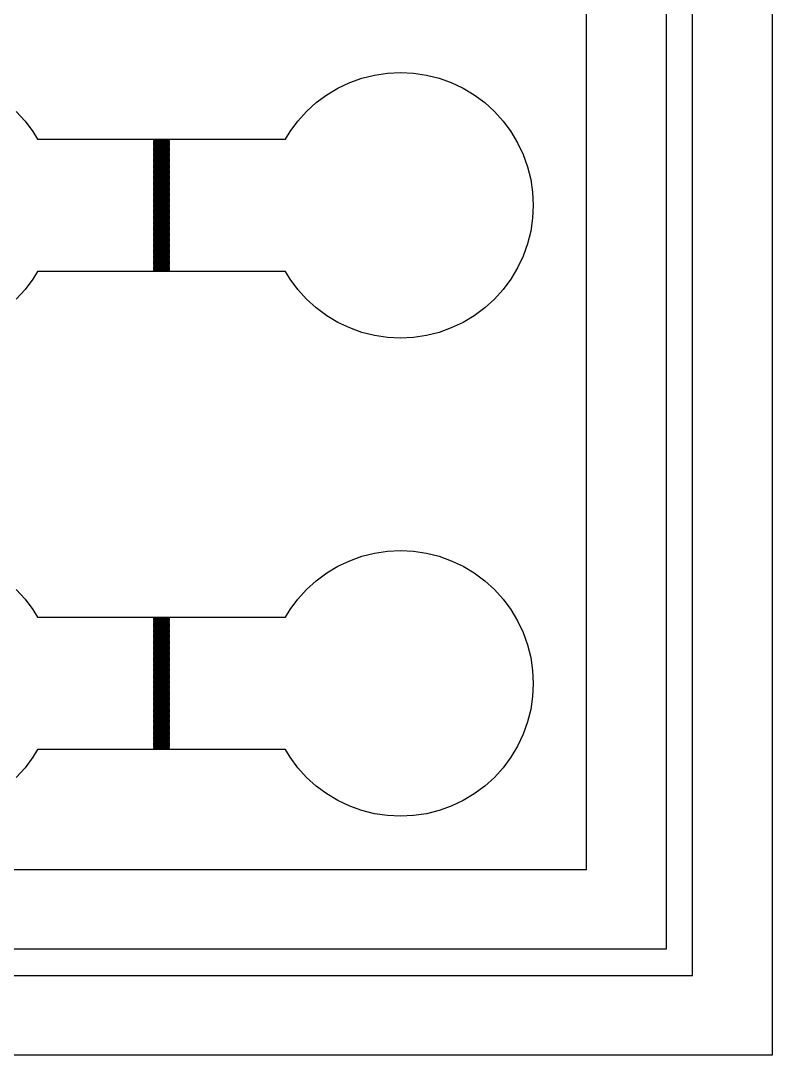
# Model space of a CAD drawing. Extents: x -16 to 132, y -40 to 113.
# Drawn here: x 98.53 to 113, y -2.56 to 17.36 of the extents above; entities that cross this region are included whole.
import ezdxf

# ---------------------------------------------------------------- set-up
doc = ezdxf.new("R2010")
doc.units = 0

msp = doc.modelspace()

# ---------------------------------------------------------------- linework, layer by layer
for p, q in [((112.997, 76.1837), (112.997, -2.55649)), ((111.463, -1.0226), (111.463, 74.6498)), ((110.952, 74.1385), (110.952, -0.51129)), ((109.418, 1.0226), (109.418, 72.6046)), ((105.34, 16.3125), (105.589, 16.3493)), ((105.589, 16.3493), (105.839, 16.3616)), ((105.839, 16.3616), (106.09, 16.3493)), ((106.09, 16.3493), (106.338, 16.3125)), ((104.634, 16.0597), (104.861, 16.167)), ((104.861, 16.167), (105.097, 16.2515)), ((105.097, 16.2515), (105.34, 16.3125)), ((106.338, 16.3125), (106.581, 16.2515)), ((106.581, 16.2515), (106.817, 16.167)), ((106.817, 16.167), (107.044, 16.0597)), ((104.419, 15.9307), (104.634, 16.0597)), ((107.044, 16.0597), (107.259, 15.9307)), ((104.031, 15.6128), (104.217, 15.7813)), ((104.217, 15.7813), (104.419, 15.9307)), ((107.259, 15.9307), (107.461, 15.7813)), ((107.461, 15.7813), (107.647, 15.6128)), ((98.4434, 15.6128), (98.6119, 15.4269)), ((103.863, 15.4269), (104.031, 15.6128)), ((107.647, 15.6128), (107.815, 15.4269)), ((98.6119, 15.4269), (98.7613, 15.2254)), ((103.713, 15.2254), (103.863, 15.4269)), ((107.815, 15.4269), (107.965, 15.2254)), ((98.7613, 15.2254), (98.8495, 15.0782)), ((103.625, 15.0782), (103.713, 15.2254)), ((107.965, 15.2254), (108.094, 15.0102)), ((98.8495, 15.0782), (103.625, 15.0782)), ((101.391, 15.068), (101.084, 15.068)), ((101.084, 15.068), (101.084, 15.0578)), ((101.084, 15.0578), (101.391, 15.0578)), ((101.391, 15.0475), (101.084, 15.0475)), ((101.084, 15.0475), (101.084, 15.0373)), ((101.084, 15.0373), (101.391, 15.0373)), ((101.391, 15.0271), (101.084, 15.0271)), ((101.084, 15.0271), (101.084, 15.0169)), ((101.084, 15.0169), (101.391, 15.0169)), ((101.391, 15.0066), (101.084, 15.0066)), ((101.084, 15.0066), (101.084, 14.9964)), ((101.084, 14.9964), (101.391, 14.9964)), ((101.391, 14.9862), (101.084, 14.9862)), ((101.084, 14.9862), (101.084, 14.976)), ((101.084, 14.976), (101.391, 14.976)), ((101.391, 14.9657), (101.084, 14.9657)), ((101.084, 14.9657), (101.084, 14.9555)), ((101.084, 14.9555), (101.391, 14.9555)), ((101.391, 14.9453), (101.084, 14.9453)), ((101.084, 14.9453), (101.084, 14.9351)), ((101.391, 15.0578), (101.391, 15.068)), ((101.391, 15.0373), (101.391, 15.0475)), ((101.391, 15.0169), (101.391, 15.0271)), ((101.391, 14.9964), (101.391, 15.0066)), ((101.391, 14.976), (101.391, 14.9862)), ((101.391, 14.9555), (101.391, 14.9657)), ((101.391, 14.9351), (101.391, 14.9453)), ((108.094, 15.0102), (108.201, 14.7834)), ((101.084, 14.9351), (101.391, 14.9351)), ((101.391, 14.9248), (101.084, 14.9248)), ((101.084, 14.9248), (101.084, 14.9146)), ((101.084, 14.9146), (101.391, 14.9146)), ((101.391, 14.9044), (101.084, 14.9044)), ((101.084, 14.9044), (101.084, 14.8941)), ((101.084, 14.8941), (101.391, 14.8941)), ((101.391, 14.8839), (101.084, 14.8839)), ((101.084, 14.8839), (101.084, 14.8737)), ((101.084, 14.8737), (101.391, 14.8737)), ((101.391, 14.8635), (101.084, 14.8635)), ((101.084, 14.8635), (101.084, 14.8533)), ((101.084, 14.8533), (101.391, 14.8533)), ((101.391, 14.843), (101.084, 14.843)), ((101.084, 14.843), (101.084, 14.8328)), ((101.084, 14.8328), (101.391, 14.8328)), ((101.391, 14.8226), (101.084, 14.8226)), ((101.084, 14.8226), (101.084, 14.8123)), ((101.084, 14.8123), (101.391, 14.8123)), ((101.391, 14.8021), (101.084, 14.8021)), ((101.084, 14.8021), (101.084, 14.7919)), ((101.084, 14.7919), (101.391, 14.7919)), ((101.391, 14.7817), (101.084, 14.7817)), ((101.084, 14.7817), (101.084, 14.7714)), ((101.084, 14.7714), (101.391, 14.7714)), ((101.391, 14.7612), (101.084, 14.7612)), ((101.084, 14.7612), (101.084, 14.751)), ((101.084, 14.751), (101.391, 14.751)), ((101.391, 14.7408), (101.084, 14.7408)), ((101.084, 14.7408), (101.084, 14.7305)), ((101.391, 14.9146), (101.391, 14.9248)), ((101.391, 14.8941), (101.391, 14.9044)), ((101.391, 14.8737), (101.391, 14.8839)), ((101.391, 14.8533), (101.391, 14.8635)), ((101.391, 14.8328), (101.391, 14.843)), ((101.391, 14.8123), (101.391, 14.8226)), ((101.391, 14.7919), (101.391, 14.8021)), ((101.391, 14.7714), (101.391, 14.7817)), ((101.391, 14.751), (101.391, 14.7612)), ((101.391, 14.7305), (101.391, 14.7408)), ((108.201, 14.7834), (108.286, 14.5472)), ((101.084, 14.7305), (101.391, 14.7305)), ((101.391, 14.7203), (101.084, 14.7203)), ((101.084, 14.7203), (101.084, 14.7101)), ((101.084, 14.7101), (101.391, 14.7101)), ((101.391, 14.6999), (101.084, 14.6999)), ((101.084, 14.6999), (101.084, 14.6896)), ((101.084, 14.6896), (101.391, 14.6896)), ((101.391, 14.6794), (101.084, 14.6794)), ((101.084, 14.6794), (101.084, 14.6692)), ((101.084, 14.6692), (101.391, 14.6692)), ((101.391, 14.659), (101.084, 14.659)), ((101.084, 14.659), (101.084, 14.6487)), ((101.084, 14.6487), (101.391, 14.6487)), ((101.391, 14.6385), (101.084, 14.6385)), ((101.084, 14.6385), (101.084, 14.6283)), ((101.084, 14.6283), (101.391, 14.6283)), ((101.391, 14.6181), (101.084, 14.6181)), ((101.084, 14.6181), (101.084, 14.6078)), ((101.084, 14.6078), (101.391, 14.6078)), ((101.391, 14.5976), (101.084, 14.5976)), ((101.084, 14.5976), (101.084, 14.5874)), ((101.084, 14.5874), (101.391, 14.5874)), ((101.391, 14.5771), (101.084, 14.5771)), ((101.084, 14.5771), (101.084, 14.5669)), ((101.084, 14.5669), (101.391, 14.5669)), ((101.391, 14.5567), (101.084, 14.5567)), ((101.084, 14.5567), (101.084, 14.5465)), ((101.084, 14.5465), (101.391, 14.5465)), ((101.391, 14.7101), (101.391, 14.7203)), ((101.391, 14.6896), (101.391, 14.6999)), ((101.391, 14.6692), (101.391, 14.6794)), ((101.391, 14.6487), (101.391, 14.659)), ((101.391, 14.6283), (101.391, 14.6385)), ((101.391, 14.6078), (101.391, 14.6181)), ((101.391, 14.5874), (101.391, 14.5976)), ((101.391, 14.5669), (101.391, 14.5771)), ((101.391, 14.5465), (101.391, 14.5567)), ((108.286, 14.5472), (108.346, 14.3038)), ((101.391, 14.5363), (101.084, 14.5363)), ((101.084, 14.5363), (101.084, 14.526)), ((101.084, 14.526), (101.391, 14.526)), ((101.391, 14.5158), (101.084, 14.5158)), ((101.084, 14.5158), (101.084, 14.5056)), ((101.084, 14.5056), (101.391, 14.5056)), ((101.391, 14.4953), (101.084, 14.4953)), ((101.084, 14.4953), (101.084, 14.4851)), ((101.084, 14.4851), (101.391, 14.4851)), ((101.391, 14.4749), (101.084, 14.4749)), ((101.084, 14.4749), (101.084, 14.4647)), ((101.084, 14.4647), (101.391, 14.4647)), ((101.391, 14.4544), (101.084, 14.4544)), ((101.084, 14.4544), (101.084, 14.4442)), ((101.084, 14.4442), (101.391, 14.4442)), ((101.391, 14.434), (101.084, 14.434)), ((101.084, 14.434), (101.084, 14.4238)), ((101.084, 14.4238), (101.391, 14.4238)), ((101.391, 14.4135), (101.084, 14.4135)), ((101.084, 14.4135), (101.084, 14.4033)), ((101.084, 14.4033), (101.391, 14.4033)), ((101.391, 14.3931), (101.084, 14.3931)), ((101.084, 14.3931), (101.084, 14.3828)), ((101.084, 14.3828), (101.391, 14.3828)), ((101.391, 14.3726), (101.084, 14.3726)), ((101.084, 14.3726), (101.084, 14.3624)), ((101.084, 14.3624), (101.391, 14.3624)), ((101.391, 14.3522), (101.084, 14.3522)), ((101.084, 14.3522), (101.084, 14.3419)), ((101.084, 14.3419), (101.391, 14.3419)), ((101.391, 14.526), (101.391, 14.5363)), ((101.391, 14.5056), (101.391, 14.5158)), ((101.391, 14.4851), (101.391, 14.4953)), ((101.391, 14.4647), (101.391, 14.4749)), ((101.391, 14.4442), (101.391, 14.4544)), ((101.391, 14.4238), (101.391, 14.434)), ((101.391, 14.4033), (101.391, 14.4135)), ((101.391, 14.3828), (101.391, 14.3931)), ((101.391, 14.3624), (101.391, 14.3726)), ((101.391, 14.3419), (101.391, 14.3522)), ((101.391, 14.3317), (101.084, 14.3317)), ((101.084, 14.3317), (101.084, 14.3215)), ((101.084, 14.3215), (101.391, 14.3215)), ((101.391, 14.3113), (101.084, 14.3113)), ((101.084, 14.3113), (101.084, 14.301)), ((101.084, 14.301), (101.391, 14.301)), ((101.391, 14.2908), (101.084, 14.2908)), ((101.084, 14.2908), (101.084, 14.2806)), ((101.084, 14.2806), (101.391, 14.2806)), ((101.391, 14.2704), (101.084, 14.2704)), ((101.084, 14.2704), (101.084, 14.2601)), ((101.084, 14.2601), (101.391, 14.2601)), ((101.391, 14.2499), (101.084, 14.2499)), ((101.084, 14.2499), (101.084, 14.2397)), ((101.084, 14.2397), (101.391, 14.2397)), ((101.391, 14.2295), (101.084, 14.2295)), ((101.084, 14.2295), (101.084, 14.2192)), ((101.084, 14.2192), (101.391, 14.2192)), ((101.391, 14.209), (101.084, 14.209)), ((101.084, 14.209), (101.084, 14.1988)), ((101.084, 14.1988), (101.391, 14.1988)), ((101.391, 14.1886), (101.084, 14.1886)), ((101.084, 14.1886), (101.084, 14.1783)), ((101.084, 14.1783), (101.391, 14.1783)), ((101.391, 14.1681), (101.084, 14.1681)), ((101.084, 14.1681), (101.084, 14.1579)), ((101.084, 14.1579), (101.391, 14.1579)), ((101.391, 14.1477), (101.084, 14.1477)), ((101.084, 14.1477), (101.084, 14.1374)), ((101.391, 14.3215), (101.391, 14.3317)), ((101.391, 14.301), (101.391, 14.3113)), ((101.391, 14.2806), (101.391, 14.2908)), ((101.391, 14.2601), (101.391, 14.2704)), ((101.391, 14.2397), (101.391, 14.2499)), ((101.391, 14.2192), (101.391, 14.2295)), ((101.391, 14.1988), (101.391, 14.209)), ((101.391, 14.1783), (101.391, 14.1886)), ((101.391, 14.1579), (101.391, 14.1681)), ((101.391, 14.1374), (101.391, 14.1477)), ((108.346, 14.3038), (108.383, 14.0557)), ((101.084, 14.1374), (101.391, 14.1374)), ((101.391, 14.1272), (101.084, 14.1272)), ((101.084, 14.1272), (101.084, 14.117)), ((101.084, 14.117), (101.391, 14.117)), ((101.391, 14.1068), (101.084, 14.1068)), ((101.084, 14.1068), (101.084, 14.0965)), ((101.084, 14.0965), (101.391, 14.0965)), ((101.391, 14.0863), (101.084, 14.0863)), ((101.084, 14.0863), (101.084, 14.0761)), ((101.084, 14.0761), (101.391, 14.0761)), ((101.391, 14.0658), (101.084, 14.0658)), ((101.084, 14.0658), (101.084, 14.0556)), ((101.084, 14.0556), (101.391, 14.0556)), ((101.391, 14.0454), (101.084, 14.0454)), ((101.084, 14.0454), (101.084, 14.0352)), ((101.084, 14.0352), (101.391, 14.0352)), ((101.391, 14.0249), (101.084, 14.0249)), ((101.084, 14.0249), (101.084, 14.0147)), ((101.084, 14.0147), (101.391, 14.0147)), ((101.391, 14.0045), (101.084, 14.0045)), ((101.084, 14.0045), (101.084, 13.9943)), ((101.084, 13.9943), (101.391, 13.9943)), ((101.391, 13.984), (101.084, 13.984)), ((101.084, 13.984), (101.084, 13.9738)), ((101.084, 13.9738), (101.391, 13.9738)), ((101.391, 13.9636), (101.084, 13.9636)), ((101.084, 13.9636), (101.084, 13.9534)), ((101.084, 13.9534), (101.391, 13.9534)), ((101.391, 13.9431), (101.084, 13.9431)), ((101.084, 13.9431), (101.084, 13.9329)), ((101.391, 14.117), (101.391, 14.1272)), ((101.391, 14.0965), (101.391, 14.1068)), ((101.391, 14.0761), (101.391, 14.0863)), ((101.391, 14.0556), (101.391, 14.0658)), ((101.391, 14.0352), (101.391, 14.0454)), ((101.391, 14.0147), (101.391, 14.0249)), ((101.391, 13.9943), (101.391, 14.0045)), ((101.391, 13.9738), (101.391, 13.984)), ((101.391, 13.9534), (101.391, 13.9636)), ((101.391, 13.9329), (101.391, 13.9431)), ((108.383, 14.0557), (108.396, 13.8051)), ((101.084, 13.9329), (101.391, 13.9329)), ((101.391, 13.9227), (101.084, 13.9227)), ((101.084, 13.9227), (101.084, 13.9125)), ((101.084, 13.9125), (101.391, 13.9125)), ((101.391, 13.9022), (101.084, 13.9022)), ((101.084, 13.9022), (101.084, 13.892)), ((101.084, 13.892), (101.391, 13.892)), ((101.391, 13.8818), (101.084, 13.8818)), ((101.084, 13.8818), (101.084, 13.8716)), ((101.084, 13.8716), (101.391, 13.8716)), ((101.391, 13.8613), (101.084, 13.8613)), ((101.084, 13.8613), (101.084, 13.8511)), ((101.084, 13.8511), (101.391, 13.8511)), ((101.391, 13.8409), (101.084, 13.8409)), ((101.084, 13.8409), (101.084, 13.8307)), ((101.084, 13.8307), (101.391, 13.8307)), ((101.391, 13.8204), (101.084, 13.8204)), ((101.084, 13.8204), (101.084, 13.8102)), ((101.084, 13.8102), (101.391, 13.8102)), ((101.391, 13.8), (101.084, 13.8)), ((101.084, 13.8), (101.084, 13.7897)), ((101.084, 13.7897), (101.391, 13.7897)), ((101.391, 13.7795), (101.084, 13.7795)), ((101.084, 13.7795), (101.084, 13.7693)), ((101.084, 13.7693), (101.391, 13.7693)), ((101.391, 13.7591), (101.084, 13.7591)), ((101.084, 13.7591), (101.084, 13.7489)), ((101.084, 13.7489), (101.391, 13.7489)), ((101.391, 13.9125), (101.391, 13.9227)), ((101.391, 13.892), (101.391, 13.9022)), ((101.391, 13.8716), (101.391, 13.8818)), ((101.391, 13.8511), (101.391, 13.8613)), ((101.391, 13.8307), (101.391, 13.8409)), ((101.391, 13.8102), (101.391, 13.8204)), ((101.391, 13.7897), (101.391, 13.8)), ((101.391, 13.7693), (101.391, 13.7795)), ((101.391, 13.7489), (101.391, 13.7591)), ((108.396, 13.8051), (108.383, 13.5545)), ((101.391, 13.7386), (101.084, 13.7386)), ((101.084, 13.7386), (101.084, 13.7284)), ((101.084, 13.7284), (101.391, 13.7284)), ((101.391, 13.7182), (101.084, 13.7182)), ((101.084, 13.7182), (101.084, 13.708)), ((101.084, 13.708), (101.391, 13.708)), ((101.391, 13.6977), (101.084, 13.6977)), ((101.084, 13.6977), (101.084, 13.6875)), ((101.084, 13.6875), (101.391, 13.6875)), ((101.391, 13.6773), (101.084, 13.6773)), ((101.084, 13.6773), (101.084, 13.6671)), ((101.084, 13.6671), (101.391, 13.6671)), ((101.391, 13.6568), (101.084, 13.6568)), ((101.084, 13.6568), (101.084, 13.6466)), ((101.084, 13.6466), (101.391, 13.6466)), ((101.391, 13.6364), (101.084, 13.6364)), ((101.084, 13.6364), (101.084, 13.6261)), ((101.084, 13.6261), (101.391, 13.6261)), ((101.391, 13.6159), (101.084, 13.6159)), ((101.084, 13.6159), (101.084, 13.6057)), ((101.084, 13.6057), (101.391, 13.6057)), ((101.391, 13.5955), (101.084, 13.5955)), ((101.084, 13.5955), (101.084, 13.5852)), ((101.084, 13.5852), (101.391, 13.5852)), ((101.391, 13.575), (101.084, 13.575)), ((101.084, 13.575), (101.084, 13.5648)), ((101.084, 13.5648), (101.391, 13.5648)), ((101.391, 13.5546), (101.084, 13.5546)), ((101.084, 13.5546), (101.084, 13.5443)), ((101.084, 13.5443), (101.391, 13.5443)), ((101.391, 13.7284), (101.391, 13.7386)), ((101.391, 13.708), (101.391, 13.7182)), ((101.391, 13.6875), (101.391, 13.6977)), ((101.391, 13.6671), (101.391, 13.6773)), ((101.391, 13.6466), (101.391, 13.6568)), ((101.391, 13.6261), (101.391, 13.6364)), ((101.391, 13.6057), (101.391, 13.6159)), ((101.391, 13.5852), (101.391, 13.5955)), ((101.391, 13.5648), (101.391, 13.575)), ((101.391, 13.5443), (101.391, 13.5546)), ((108.383, 13.5545), (108.346, 13.3064)), ((101.391, 13.5341), (101.084, 13.5341)), ((101.084, 13.5341), (101.084, 13.5239)), ((101.084, 13.5239), (101.391, 13.5239)), ((101.391, 13.5137), (101.084, 13.5137)), ((101.084, 13.5137), (101.084, 13.5034)), ((101.084, 13.5034), (101.391, 13.5034)), ((101.391, 13.4932), (101.084, 13.4932)), ((101.084, 13.4932), (101.084, 13.483)), ((101.084, 13.483), (101.391, 13.483)), ((101.391, 13.4727), (101.084, 13.4727)), ((101.084, 13.4727), (101.084, 13.4625)), ((101.084, 13.4625), (101.391, 13.4625)), ((101.391, 13.4523), (101.084, 13.4523)), ((101.084, 13.4523), (101.084, 13.4421)), ((101.084, 13.4421), (101.391, 13.4421)), ((101.391, 13.4319), (101.084, 13.4319)), ((101.084, 13.4319), (101.084, 13.4216)), ((101.084, 13.4216), (101.391, 13.4216)), ((101.391, 13.4114), (101.084, 13.4114)), ((101.084, 13.4114), (101.084, 13.4012)), ((101.084, 13.4012), (101.391, 13.4012)), ((101.391, 13.3909), (101.084, 13.3909)), ((101.084, 13.3909), (101.084, 13.3807)), ((101.084, 13.3807), (101.391, 13.3807)), ((101.391, 13.3705), (101.084, 13.3705)), ((101.084, 13.3705), (101.084, 13.3603)), ((101.084, 13.3603), (101.391, 13.3603)), ((101.391, 13.35), (101.084, 13.35)), ((101.084, 13.35), (101.084, 13.3398)), ((101.391, 13.5239), (101.391, 13.5341)), ((101.391, 13.5034), (101.391, 13.5137)), ((101.391, 13.483), (101.391, 13.4932)), ((101.391, 13.4625), (101.391, 13.4727)), ((101.391, 13.4421), (101.391, 13.4523)), ((101.391, 13.4216), (101.391, 13.4319)), ((101.391, 13.4012), (101.391, 13.4114)), ((101.391, 13.3807), (101.391, 13.3909)), ((101.391, 13.3603), (101.391, 13.3705)), ((101.391, 13.3398), (101.391, 13.35)), ((101.084, 13.3398), (101.391, 13.3398)), ((101.391, 13.3296), (101.084, 13.3296)), ((101.084, 13.3296), (101.084, 13.3194)), ((101.084, 13.3194), (101.391, 13.3194)), ((101.391, 13.3091), (101.084, 13.3091)), ((101.084, 13.3091), (101.084, 13.2989)), ((101.084, 13.2989), (101.391, 13.2989)), ((101.391, 13.2887), (101.084, 13.2887)), ((101.084, 13.2887), (101.084, 13.2785)), ((101.084, 13.2785), (101.391, 13.2785)), ((101.391, 13.2682), (101.084, 13.2682)), ((101.084, 13.2682), (101.084, 13.258)), ((101.084, 13.258), (101.391, 13.258)), ((101.391, 13.2478), (101.084, 13.2478)), ((101.084, 13.2478), (101.084, 13.2376)), ((101.084, 13.2376), (101.391, 13.2376)), ((101.391, 13.2273), (101.084, 13.2273)), ((101.084, 13.2273), (101.084, 13.2171)), ((101.084, 13.2171), (101.391, 13.2171)), ((101.391, 13.2069), (101.084, 13.2069)), ((101.084, 13.2069), (101.084, 13.1967)), ((101.084, 13.1967), (101.391, 13.1967)), ((101.391, 13.1864), (101.084, 13.1864)), ((101.084, 13.1864), (101.084, 13.1762)), ((101.084, 13.1762), (101.391, 13.1762)), ((101.391, 13.166), (101.084, 13.166)), ((101.084, 13.166), (101.084, 13.1557)), ((101.084, 13.1557), (101.391, 13.1557)), ((101.391, 13.1455), (101.084, 13.1455)), ((101.084, 13.1455), (101.084, 13.1353)), ((101.391, 13.3194), (101.391, 13.3296)), ((101.391, 13.2989), (101.391, 13.3091)), ((101.391, 13.2785), (101.391, 13.2887)), ((101.391, 13.258), (101.391, 13.2682)), ((101.391, 13.2376), (101.391, 13.2478)), ((101.391, 13.2171), (101.391, 13.2273)), ((101.391, 13.1967), (101.391, 13.2069)), ((101.391, 13.1762), (101.391, 13.1864)), ((101.391, 13.1557), (101.391, 13.166)), ((101.391, 13.1353), (101.391, 13.1455)), ((108.346, 13.3064), (108.286, 13.063)), ((101.084, 13.1353), (101.391, 13.1353)), ((101.391, 13.1251), (101.084, 13.1251)), ((101.084, 13.1251), (101.084, 13.1149)), ((101.084, 13.1149), (101.391, 13.1149)), ((101.391, 13.1046), (101.084, 13.1046)), ((101.084, 13.1046), (101.084, 13.0944)), ((101.084, 13.0944), (101.391, 13.0944)), ((101.391, 13.0842), (101.084, 13.0842)), ((101.084, 13.0842), (101.084, 13.0739)), ((101.084, 13.0739), (101.391, 13.0739)), ((101.391, 13.0637), (101.084, 13.0637)), ((101.084, 13.0637), (101.084, 13.0535)), ((101.084, 13.0535), (101.391, 13.0535)), ((101.391, 13.0433), (101.084, 13.0433)), ((101.084, 13.0433), (101.084, 13.033)), ((101.084, 13.033), (101.391, 13.033)), ((101.391, 13.0228), (101.084, 13.0228)), ((101.084, 13.0228), (101.084, 13.0126)), ((101.084, 13.0126), (101.391, 13.0126)), ((101.391, 13.0024), (101.084, 13.0024)), ((101.084, 13.0024), (101.084, 12.9921)), ((101.084, 12.9921), (101.391, 12.9921)), ((101.391, 12.9819), (101.084, 12.9819)), ((101.084, 12.9819), (101.084, 12.9717)), ((101.084, 12.9717), (101.391, 12.9717)), ((101.391, 12.9615), (101.084, 12.9615)), ((101.084, 12.9615), (101.084, 12.9512)), ((101.084, 12.9512), (101.391, 12.9512)), ((101.391, 13.1149), (101.391, 13.1251)), ((101.391, 13.0944), (101.391, 13.1046)), ((101.391, 13.0739), (101.391, 13.0842)), ((101.391, 13.0535), (101.391, 13.0637)), ((101.391, 13.033), (101.391, 13.0433)), ((101.391, 13.0126), (101.391, 13.0228)), ((101.391, 12.9921), (101.391, 13.0024)), ((101.391, 12.9717), (101.391, 12.9819)), ((101.391, 12.9512), (101.391, 12.9615)), ((108.286, 13.063), (108.201, 12.8268)), ((101.391, 12.941), (101.084, 12.941)), ((101.084, 12.941), (101.084, 12.9308)), ((101.084, 12.9308), (101.391, 12.9308)), ((101.391, 12.9205), (101.084, 12.9205)), ((101.084, 12.9205), (101.084, 12.9103)), ((101.084, 12.9103), (101.391, 12.9103)), ((101.391, 12.9001), (101.084, 12.9001)), ((101.084, 12.9001), (101.084, 12.8899)), ((101.084, 12.8899), (101.391, 12.8899)), ((101.391, 12.8796), (101.084, 12.8796)), ((101.084, 12.8796), (101.084, 12.8694)), ((101.084, 12.8694), (101.391, 12.8694)), ((101.391, 12.8592), (101.084, 12.8592)), ((101.084, 12.8592), (101.084, 12.849)), ((101.084, 12.849), (101.391, 12.849)), ((101.391, 12.8387), (101.084, 12.8387)), ((101.084, 12.8387), (101.084, 12.8285)), ((101.084, 12.8285), (101.391, 12.8285)), ((101.391, 12.8183), (101.084, 12.8183)), ((101.084, 12.8183), (101.084, 12.8081)), ((101.084, 12.8081), (101.391, 12.8081)), ((101.391, 12.7979), (101.084, 12.7979)), ((101.084, 12.7979), (101.084, 12.7876)), ((101.084, 12.7876), (101.391, 12.7876)), ((101.391, 12.7774), (101.084, 12.7774)), ((101.084, 12.7774), (101.084, 12.7672)), ((101.084, 12.7672), (101.391, 12.7672)), ((101.391, 12.7569), (101.084, 12.7569)), ((101.084, 12.7569), (101.084, 12.7467)), ((101.084, 12.7467), (101.391, 12.7467)), ((101.391, 12.9308), (101.391, 12.941)), ((101.391, 12.9103), (101.391, 12.9205)), ((101.391, 12.8899), (101.391, 12.9001)), ((101.391, 12.8694), (101.391, 12.8796)), ((101.391, 12.849), (101.391, 12.8592)), ((101.391, 12.8285), (101.391, 12.8387)), ((101.391, 12.8081), (101.391, 12.8183)), ((101.391, 12.7876), (101.391, 12.7979)), ((101.391, 12.7672), (101.391, 12.7774)), ((101.391, 12.7467), (101.391, 12.7569)), ((108.201, 12.8268), (108.094, 12.6)), ((101.391, 12.7365), (101.084, 12.7365)), ((101.084, 12.7365), (101.084, 12.7263)), ((101.084, 12.7263), (101.391, 12.7263)), ((101.391, 12.716), (101.084, 12.716)), ((101.084, 12.716), (101.084, 12.7058)), ((101.084, 12.7058), (101.391, 12.7058)), ((101.391, 12.6956), (101.084, 12.6956)), ((101.084, 12.6956), (101.084, 12.6854)), ((101.084, 12.6854), (101.391, 12.6854)), ((101.391, 12.6751), (101.084, 12.6751)), ((101.084, 12.6751), (101.084, 12.6649)), ((101.084, 12.6649), (101.391, 12.6649)), ((101.391, 12.6547), (101.084, 12.6547)), ((101.084, 12.6547), (101.084, 12.6444)), ((101.084, 12.6444), (101.391, 12.6444)), ((101.391, 12.6342), (101.084, 12.6342)), ((101.084, 12.6342), (101.084, 12.624)), ((101.084, 12.624), (101.391, 12.624)), ((101.391, 12.6138), (101.084, 12.6138)), ((101.084, 12.6138), (101.084, 12.6035)), ((101.084, 12.6035), (101.391, 12.6035)), ((101.391, 12.5933), (101.084, 12.5933)), ((101.084, 12.5933), (101.084, 12.5831)), ((101.084, 12.5831), (101.391, 12.5831)), ((101.391, 12.5729), (101.084, 12.5729)), ((101.084, 12.5729), (101.084, 12.5626)), ((101.084, 12.5626), (101.391, 12.5626)), ((101.391, 12.5524), (101.084, 12.5524)), ((101.084, 12.5524), (101.084, 12.5422)), ((101.391, 12.7263), (101.391, 12.7365)), ((101.391, 12.7058), (101.391, 12.716)), ((101.391, 12.6854), (101.391, 12.6956)), ((101.391, 12.6649), (101.391, 12.6751)), ((101.391, 12.6444), (101.391, 12.6547)), ((101.391, 12.624), (101.391, 12.6342)), ((101.391, 12.6035), (101.391, 12.6138)), ((101.391, 12.5831), (101.391, 12.5933)), ((101.391, 12.5626), (101.391, 12.5729)), ((101.391, 12.5422), (101.391, 12.5524)), ((108.094, 12.6), (107.965, 12.3848)), ((98.7613, 12.3848), (98.6119, 12.1833)), ((98.8495, 12.532), (98.7613, 12.3848)), ((103.625, 12.532), (98.8495, 12.532)), ((101.084, 12.5422), (101.391, 12.5422)), ((103.713, 12.3848), (103.625, 12.532)), ((103.863, 12.1833), (103.713, 12.3848)), ((107.965, 12.3848), (107.815, 12.1833)), ((98.6119, 12.1833), (98.4434, 11.9974)), ((104.031, 11.9974), (103.863, 12.1833)), ((107.815, 12.1833), (107.647, 11.9974)), ((104.217, 11.8289), (104.031, 11.9974)), ((107.647, 11.9974), (107.461, 11.8289)), ((104.419, 11.6795), (104.217, 11.8289)), ((107.461, 11.8289), (107.259, 11.6795)), ((104.634, 11.5505), (104.419, 11.6795)), ((107.259, 11.6795), (107.044, 11.5505)), ((104.861, 11.4432), (104.634, 11.5505)), ((105.097, 11.3587), (104.861, 11.4432)), ((105.34, 11.2977), (105.097, 11.3587)), ((106.581, 11.3587), (106.338, 11.2977)), ((106.817, 11.4432), (106.581, 11.3587)), ((107.044, 11.5505), (106.817, 11.4432)), ((105.589, 11.2609), (105.34, 11.2977)), ((105.839, 11.2486), (105.589, 11.2609)), ((106.09, 11.2609), (105.839, 11.2486)), ((106.338, 11.2977), (106.09, 11.2609)), ((104.861, 6.96358), (105.097, 7.04811)), ((105.097, 7.04811), (105.34, 7.10905)), ((105.34, 7.10905), (105.589, 7.14587)), ((105.589, 7.14587), (105.839, 7.15819)), ((105.839, 7.15819), (106.09, 7.14587)), ((106.09, 7.14587), (106.338, 7.10905)), ((106.338, 7.10905), (106.581, 7.04811)), ((106.581, 7.04811), (106.817, 6.96358)), ((104.419, 6.72733), (104.634, 6.85631)), ((104.634, 6.85631), (104.861, 6.96358)), ((106.817, 6.96358), (107.044, 6.85631)), ((107.044, 6.85631), (107.259, 6.72733)), ((104.031, 6.40941), (104.217, 6.5779)), ((104.217, 6.5779), (104.419, 6.72733)), ((107.259, 6.72733), (107.461, 6.5779)), ((107.461, 6.5779), (107.647, 6.40941)), ((98.4434, 6.40941), (98.6119, 6.22351)), ((103.863, 6.22351), (104.031, 6.40941)), ((107.647, 6.40941), (107.815, 6.22351)), ((98.6119, 6.22351), (98.7613, 6.022)), ((103.713, 6.022), (103.863, 6.22351)), ((107.815, 6.22351), (107.965, 6.022)), ((98.7613, 6.022), (98.8495, 5.87482)), ((103.625, 5.87482), (103.713, 6.022)), ((107.965, 6.022), (108.094, 5.80681)), ((98.8495, 5.87482), (103.625, 5.87482)), ((101.391, 5.86459), (101.084, 5.86459)), ((101.084, 5.86459), (101.084, 5.85437)), ((101.084, 5.85437), (101.391, 5.85437)), ((101.391, 5.84415), (101.084, 5.84415)), ((101.084, 5.84415), (101.084, 5.83391)), ((101.084, 5.83391), (101.391, 5.83391)), ((101.391, 5.82368), (101.084, 5.82368)), ((101.084, 5.82368), (101.084, 5.81348)), ((101.084, 5.81348), (101.391, 5.81348)), ((101.391, 5.80324), (101.084, 5.80324)), ((101.084, 5.80324), (101.084, 5.79301)), ((101.084, 5.79301), (101.391, 5.79301)), ((101.391, 5.78279), (101.084, 5.78279)), ((101.084, 5.78279), (101.084, 5.77255)), ((101.391, 5.85437), (101.391, 5.86459)), ((101.391, 5.83391), (101.391, 5.84415)), ((101.391, 5.81348), (101.391, 5.82368)), ((101.391, 5.79301), (101.391, 5.80324)), ((101.391, 5.77255), (101.391, 5.78279)), ((108.094, 5.80681), (108.201, 5.58)), ((101.084, 5.77255), (101.391, 5.77255)), ((101.391, 5.76234), (101.084, 5.76234)), ((101.084, 5.76234), (101.084, 5.75212)), ((101.084, 5.75212), (101.391, 5.75212)), ((101.391, 5.74188), (101.084, 5.74188)), ((101.084, 5.74188), (101.084, 5.73166)), ((101.084, 5.73166), (101.391, 5.73166)), ((101.391, 5.72142), (101.084, 5.72142)), ((101.084, 5.72142), (101.084, 5.71121)), ((101.084, 5.71121), (101.391, 5.71121)), ((101.391, 5.70099), (101.084, 5.70099)), ((101.084, 5.70099), (101.084, 5.69075)), ((101.084, 5.69075), (101.391, 5.69075)), ((101.391, 5.68053), (101.084, 5.68053)), ((101.084, 5.68053), (101.084, 5.6703)), ((101.084, 5.6703), (101.391, 5.6703)), ((101.391, 5.66006), (101.084, 5.66006)), ((101.084, 5.66006), (101.084, 5.64986)), ((101.084, 5.64986), (101.391, 5.64986)), ((101.391, 5.63963), (101.084, 5.63963)), ((101.084, 5.63963), (101.084, 5.62939)), ((101.084, 5.62939), (101.391, 5.62939)), ((101.391, 5.61917), (101.084, 5.61917)), ((101.084, 5.61917), (101.084, 5.60893)), ((101.084, 5.60893), (101.391, 5.60893)), ((101.391, 5.59872), (101.084, 5.59872)), ((101.084, 5.59872), (101.084, 5.5885)), ((101.084, 5.5885), (101.391, 5.5885)), ((101.391, 5.57826), (101.084, 5.57826)), ((101.084, 5.57826), (101.084, 5.56804)), ((101.391, 5.75212), (101.391, 5.76234)), ((101.391, 5.73166), (101.391, 5.74188)), ((101.391, 5.71121), (101.391, 5.72142)), ((101.391, 5.69075), (101.391, 5.70099)), ((101.391, 5.6703), (101.391, 5.68053)), ((101.391, 5.64986), (101.391, 5.66006)), ((101.391, 5.62939), (101.391, 5.63963)), ((101.391, 5.60893), (101.391, 5.61917)), ((101.391, 5.5885), (101.391, 5.59872)), ((101.391, 5.56804), (101.391, 5.57826)), ((108.201, 5.58), (108.286, 5.3438)), ((101.084, 5.56804), (101.391, 5.56804)), ((101.391, 5.55782), (101.084, 5.55782)), ((101.084, 5.55782), (101.084, 5.54759)), ((101.084, 5.54759), (101.391, 5.54759)), ((101.391, 5.53737), (101.084, 5.53737)), ((101.084, 5.53737), (101.084, 5.52715)), ((101.084, 5.52715), (101.391, 5.52715)), ((101.391, 5.51691), (101.084, 5.51691)), ((101.084, 5.51691), (101.084, 5.50668)), ((101.084, 5.50668), (101.391, 5.50668)), ((101.391, 5.49646), (101.084, 5.49646)), ((101.084, 5.49646), (101.084, 5.48624)), ((101.084, 5.48624), (101.391, 5.48624)), ((101.391, 5.47601), (101.084, 5.47601)), ((101.084, 5.47601), (101.084, 5.46577)), ((101.084, 5.46577), (101.391, 5.46577)), ((101.391, 5.45555), (101.084, 5.45555)), ((101.084, 5.45555), (101.084, 5.44533)), ((101.084, 5.44533), (101.391, 5.44533)), ((101.391, 5.4351), (101.084, 5.4351)), ((101.084, 5.4351), (101.084, 5.42488)), ((101.084, 5.42488), (101.391, 5.42488)), ((101.391, 5.41466), (101.084, 5.41466)), ((101.084, 5.41466), (101.084, 5.40442)), ((101.084, 5.40442), (101.391, 5.40442)), ((101.391, 5.3942), (101.084, 5.3942)), ((101.084, 5.3942), (101.084, 5.38399)), ((101.084, 5.38399), (101.391, 5.38399)), ((101.391, 5.54759), (101.391, 5.55782)), ((101.391, 5.52715), (101.391, 5.53737)), ((101.391, 5.50668), (101.391, 5.51691)), ((101.391, 5.48624), (101.391, 5.49646)), ((101.391, 5.46577), (101.391, 5.47601)), ((101.391, 5.44533), (101.391, 5.45555)), ((101.391, 5.42488), (101.391, 5.4351)), ((101.391, 5.40442), (101.391, 5.41466)), ((101.391, 5.38399), (101.391, 5.3942)), ((101.391, 5.37375), (101.084, 5.37375)), ((101.084, 5.37375), (101.084, 5.36353)), ((101.084, 5.36353), (101.391, 5.36353)), ((101.391, 5.35329), (101.084, 5.35329)), ((101.084, 5.35329), (101.084, 5.34306)), ((101.084, 5.34306), (101.391, 5.34306)), ((101.391, 5.33286), (101.084, 5.33286)), ((101.084, 5.33286), (101.084, 5.32262)), ((101.084, 5.32262), (101.391, 5.32262)), ((101.391, 5.31239), (101.084, 5.31239)), ((101.084, 5.31239), (101.084, 5.30217)), ((101.084, 5.30217), (101.391, 5.30217)), ((101.391, 5.29193), (101.084, 5.29193)), ((101.084, 5.29193), (101.084, 5.28171)), ((101.084, 5.28171), (101.391, 5.28171)), ((101.391, 5.2715), (101.084, 5.2715)), ((101.084, 5.2715), (101.084, 5.26126)), ((101.084, 5.26126), (101.391, 5.26126)), ((101.391, 5.25104), (101.084, 5.25104)), ((101.084, 5.25104), (101.084, 5.24081)), ((101.084, 5.24081), (101.391, 5.24081)), ((101.391, 5.23058), (101.084, 5.23058)), ((101.084, 5.23058), (101.084, 5.22037)), ((101.084, 5.22037), (101.391, 5.22037)), ((101.391, 5.21013), (101.084, 5.21013)), ((101.084, 5.21013), (101.084, 5.19991)), ((101.084, 5.19991), (101.391, 5.19991)), ((101.391, 5.18968), (101.084, 5.18968)), ((101.084, 5.18968), (101.084, 5.17944)), ((101.084, 5.17944), (101.391, 5.17944)), ((101.391, 5.36353), (101.391, 5.37375)), ((101.391, 5.34306), (101.391, 5.35329)), ((101.391, 5.32262), (101.391, 5.33286)), ((101.391, 5.30217), (101.391, 5.31239)), ((101.391, 5.28171), (101.391, 5.29193)), ((101.391, 5.26126), (101.391, 5.2715)), ((101.391, 5.24081), (101.391, 5.25104)), ((101.391, 5.22037), (101.391, 5.23058)), ((101.391, 5.19991), (101.391, 5.21013)), ((101.391, 5.17944), (101.391, 5.18968)), ((108.286, 5.3438), (108.346, 5.10043)), ((101.391, 5.16924), (101.084, 5.16924)), ((101.084, 5.16924), (101.084, 5.15901)), ((101.084, 5.15901), (101.391, 5.15901)), ((101.391, 5.14877), (101.084, 5.14877)), ((101.084, 5.14877), (101.084, 5.13855)), ((101.084, 5.13855), (101.391, 5.13855)), ((101.391, 5.12833), (101.084, 5.12833)), ((101.084, 5.12833), (101.084, 5.11809)), ((101.084, 5.11809), (101.391, 5.11809)), ((101.391, 5.10788), (101.084, 5.10788)), ((101.084, 5.10788), (101.084, 5.09764)), ((101.084, 5.09764), (101.391, 5.09764)), ((101.391, 5.08742), (101.084, 5.08742)), ((101.084, 5.08742), (101.084, 5.07719)), ((101.084, 5.07719), (101.391, 5.07719)), ((101.391, 5.06696), (101.084, 5.06696)), ((101.084, 5.06696), (101.084, 5.05675)), ((101.084, 5.05675), (101.391, 5.05675)), ((101.391, 5.04652), (101.084, 5.04652)), ((101.084, 5.04652), (101.084, 5.03629)), ((101.084, 5.03629), (101.391, 5.03629)), ((101.391, 5.02606), (101.084, 5.02606)), ((101.084, 5.02606), (101.084, 5.01584)), ((101.084, 5.01584), (101.391, 5.01584)), ((101.391, 5.00562), (101.084, 5.00562)), ((101.084, 5.00562), (101.084, 4.99539)), ((101.084, 4.99539), (101.391, 4.99539)), ((101.391, 4.98517), (101.084, 4.98517)), ((101.084, 4.98517), (101.084, 4.97493)), ((101.391, 5.15901), (101.391, 5.16924)), ((101.391, 5.13855), (101.391, 5.14877)), ((101.391, 5.11809), (101.391, 5.12833)), ((101.391, 5.09764), (101.391, 5.10788)), ((101.391, 5.07719), (101.391, 5.08742)), ((101.391, 5.05675), (101.391, 5.06696)), ((101.391, 5.03629), (101.391, 5.04652)), ((101.391, 5.01584), (101.391, 5.02606)), ((101.391, 4.99539), (101.391, 5.00562)), ((101.391, 4.97493), (101.391, 4.98517)), ((108.346, 5.10043), (108.383, 4.85226)), ((101.084, 4.97493), (101.391, 4.97493)), ((101.391, 4.96471), (101.084, 4.96471)), ((101.084, 4.96471), (101.084, 4.95447)), ((101.084, 4.95447), (101.391, 4.95447)), ((101.391, 4.94426), (101.084, 4.94426)), ((101.084, 4.94426), (101.084, 4.93404)), ((101.084, 4.93404), (101.391, 4.93404)), ((101.391, 4.9238), (101.084, 4.9238)), ((101.084, 4.9238), (101.084, 4.91357)), ((101.084, 4.91357), (101.391, 4.91357)), ((101.391, 4.90335), (101.084, 4.90335)), ((101.084, 4.90335), (101.084, 4.89313)), ((101.084, 4.89313), (101.391, 4.89313)), ((101.391, 4.8829), (101.084, 4.8829)), ((101.084, 4.8829), (101.084, 4.87268)), ((101.084, 4.87268), (101.391, 4.87268)), ((101.391, 4.86244), (101.084, 4.86244)), ((101.084, 4.86244), (101.084, 4.85222)), ((101.084, 4.85222), (101.391, 4.85222)), ((101.391, 4.842), (101.084, 4.842)), ((101.084, 4.842), (101.084, 4.83177)), ((101.084, 4.83177), (101.391, 4.83177)), ((101.391, 4.82155), (101.084, 4.82155)), ((101.084, 4.82155), (101.084, 4.81131)), ((101.084, 4.81131), (101.391, 4.81131)), ((101.391, 4.80109), (101.084, 4.80109)), ((101.084, 4.80109), (101.084, 4.79088)), ((101.084, 4.79088), (101.391, 4.79088)), ((101.391, 4.78064), (101.084, 4.78064)), ((101.084, 4.78064), (101.084, 4.77042)), ((101.391, 4.95447), (101.391, 4.96471)), ((101.391, 4.93404), (101.391, 4.94426)), ((101.391, 4.91357), (101.391, 4.9238)), ((101.391, 4.89313), (101.391, 4.90335)), ((101.391, 4.87268), (101.391, 4.8829)), ((101.391, 4.85222), (101.391, 4.86244)), ((101.391, 4.83177), (101.391, 4.842)), ((101.391, 4.81131), (101.391, 4.82155)), ((101.391, 4.79088), (101.391, 4.80109)), ((101.391, 4.77042), (101.391, 4.78064)), ((108.383, 4.85226), (108.396, 4.6017)), ((101.084, 4.77042), (101.391, 4.77042)), ((101.391, 4.76019), (101.084, 4.76019)), ((101.084, 4.76019), (101.084, 4.74995)), ((101.084, 4.74995), (101.391, 4.74995)), ((101.391, 4.73973), (101.084, 4.73973)), ((101.084, 4.73973), (101.084, 4.72952)), ((101.084, 4.72952), (101.391, 4.72952)), ((101.391, 4.71928), (101.084, 4.71928)), ((101.084, 4.71928), (101.084, 4.70906)), ((101.084, 4.70906), (101.391, 4.70906)), ((101.391, 4.69882), (101.084, 4.69882)), ((101.084, 4.69882), (101.084, 4.6886)), ((101.084, 4.6886), (101.391, 4.6886)), ((101.391, 4.67839), (101.084, 4.67839)), ((101.084, 4.67839), (101.084, 4.66815)), ((101.084, 4.66815), (101.391, 4.66815)), ((101.391, 4.65793), (101.084, 4.65793)), ((101.084, 4.65793), (101.084, 4.64771)), ((101.084, 4.64771), (101.391, 4.64771)), ((101.391, 4.63747), (101.084, 4.63747)), ((101.084, 4.63747), (101.084, 4.62726)), ((101.084, 4.62726), (101.391, 4.62726)), ((101.391, 4.61703), (101.084, 4.61703)), ((101.084, 4.61703), (101.084, 4.6068)), ((101.084, 4.6068), (101.391, 4.6068)), ((101.391, 4.59659), (101.084, 4.59659)), ((101.084, 4.59659), (101.084, 4.58635)), ((101.084, 4.58635), (101.391, 4.58635)), ((101.391, 4.74995), (101.391, 4.76019)), ((101.391, 4.72952), (101.391, 4.73973)), ((101.391, 4.70906), (101.391, 4.71928)), ((101.391, 4.6886), (101.391, 4.69882)), ((101.391, 4.66815), (101.391, 4.67839)), ((101.391, 4.64771), (101.391, 4.65793)), ((101.391, 4.62726), (101.391, 4.63747)), ((101.391, 4.6068), (101.391, 4.61703)), ((101.391, 4.58635), (101.391, 4.59659)), ((108.396, 4.6017), (108.383, 4.35112)), ((101.391, 4.57613), (101.084, 4.57613)), ((101.084, 4.57613), (101.084, 4.56592)), ((101.084, 4.56592), (101.391, 4.56592)), ((101.391, 4.55568), (101.084, 4.55568)), ((101.084, 4.55568), (101.084, 4.54546)), ((101.084, 4.54546), (101.391, 4.54546)), ((101.391, 4.53523), (101.084, 4.53523)), ((101.084, 4.53523), (101.084, 4.52499)), ((101.084, 4.52499), (101.391, 4.52499)), ((101.391, 4.51479), (101.084, 4.51479)), ((101.084, 4.51479), (101.084, 4.50456)), ((101.084, 4.50456), (101.391, 4.50456)), ((101.391, 4.49432), (101.084, 4.49432)), ((101.084, 4.49432), (101.084, 4.4841)), ((101.084, 4.4841), (101.391, 4.4841)), ((101.391, 4.47386), (101.084, 4.47386)), ((101.084, 4.47386), (101.084, 4.46365)), ((101.084, 4.46365), (101.391, 4.46365)), ((101.391, 4.45343), (101.084, 4.45343)), ((101.084, 4.45343), (101.084, 4.44319)), ((101.084, 4.44319), (101.391, 4.44319)), ((101.391, 4.43297), (101.084, 4.43297)), ((101.084, 4.43297), (101.084, 4.42274)), ((101.084, 4.42274), (101.391, 4.42274)), ((101.391, 4.41252), (101.084, 4.41252)), ((101.084, 4.41252), (101.084, 4.4023)), ((101.084, 4.4023), (101.391, 4.4023)), ((101.391, 4.39207), (101.084, 4.39207)), ((101.084, 4.39207), (101.084, 4.38184)), ((101.084, 4.38184), (101.391, 4.38184)), ((101.391, 4.56592), (101.391, 4.57613)), ((101.391, 4.54546), (101.391, 4.55568)), ((101.391, 4.52499), (101.391, 4.53523)), ((101.391, 4.50456), (101.391, 4.51479)), ((101.391, 4.4841), (101.391, 4.49432)), ((101.391, 4.46365), (101.391, 4.47386)), ((101.391, 4.44319), (101.391, 4.45343)), ((101.391, 4.42274), (101.391, 4.43297)), ((101.391, 4.4023), (101.391, 4.41252)), ((101.391, 4.38184), (101.391, 4.39207)), ((101.391, 4.37161), (101.084, 4.37161)), ((101.084, 4.37161), (101.084, 4.36139)), ((101.084, 4.36139), (101.391, 4.36139)), ((101.391, 4.35117), (101.084, 4.35117)), ((101.084, 4.35117), (101.084, 4.34094)), ((101.084, 4.34094), (101.391, 4.34094)), ((101.391, 4.3307), (101.084, 4.3307)), ((101.084, 4.3307), (101.084, 4.32048)), ((101.084, 4.32048), (101.391, 4.32048)), ((101.391, 4.31026), (101.084, 4.31026)), ((101.084, 4.31026), (101.084, 4.30003)), ((101.084, 4.30003), (101.391, 4.30003)), ((101.391, 4.28981), (101.084, 4.28981)), ((101.084, 4.28981), (101.084, 4.27959)), ((101.084, 4.27959), (101.391, 4.27959)), ((101.391, 4.26935), (101.084, 4.26935)), ((101.084, 4.26935), (101.084, 4.25912)), ((101.084, 4.25912), (101.391, 4.25912)), ((101.391, 4.24892), (101.084, 4.24892)), ((101.084, 4.24892), (101.084, 4.23868)), ((101.084, 4.23868), (101.391, 4.23868)), ((101.391, 4.22845), (101.084, 4.22845)), ((101.084, 4.22845), (101.084, 4.21822)), ((101.084, 4.21822), (101.391, 4.21822)), ((101.391, 4.20799), (101.084, 4.20799)), ((101.084, 4.20799), (101.084, 4.19777)), ((101.084, 4.19777), (101.391, 4.19777)), ((101.391, 4.18755), (101.084, 4.18755)), ((101.084, 4.18755), (101.084, 4.17732)), ((101.391, 4.36139), (101.391, 4.37161)), ((101.391, 4.34094), (101.391, 4.35117)), ((101.391, 4.32048), (101.391, 4.3307)), ((101.391, 4.30003), (101.391, 4.31026)), ((101.391, 4.27959), (101.391, 4.28981)), ((101.391, 4.25912), (101.391, 4.26935)), ((101.391, 4.23868), (101.391, 4.24892)), ((101.391, 4.21822), (101.391, 4.22845)), ((101.391, 4.19777), (101.391, 4.20799)), ((101.391, 4.17732), (101.391, 4.18755)), ((108.383, 4.35112), (108.346, 4.10295)), ((101.084, 4.17732), (101.391, 4.17732)), ((101.391, 4.1671), (101.084, 4.1671)), ((101.084, 4.1671), (101.084, 4.15686)), ((101.084, 4.15686), (101.391, 4.15686)), ((101.391, 4.14664), (101.084, 4.14664)), ((101.084, 4.14664), (101.084, 4.13643)), ((101.084, 4.13643), (101.391, 4.13643)), ((101.391, 4.12619), (101.084, 4.12619)), ((101.084, 4.12619), (101.084, 4.11597)), ((101.084, 4.11597), (101.391, 4.11597)), ((101.391, 4.10574), (101.084, 4.10574)), ((101.084, 4.10574), (101.084, 4.0955)), ((101.084, 4.0955), (101.391, 4.0955)), ((101.391, 4.0853), (101.084, 4.0853)), ((101.084, 4.0853), (101.084, 4.07506)), ((101.084, 4.07506), (101.391, 4.07506)), ((101.391, 4.06483), (101.084, 4.06483)), ((101.084, 4.06483), (101.084, 4.05461)), ((101.084, 4.05461), (101.391, 4.05461)), ((101.391, 4.04437), (101.084, 4.04437)), ((101.084, 4.04437), (101.084, 4.03416)), ((101.084, 4.03416), (101.391, 4.03416)), ((101.391, 4.02394), (101.084, 4.02394)), ((101.084, 4.02394), (101.084, 4.0137)), ((101.084, 4.0137), (101.391, 4.0137)), ((101.391, 4.00348), (101.084, 4.00348)), ((101.084, 4.00348), (101.084, 3.99326)), ((101.084, 3.99326), (101.391, 3.99326)), ((101.391, 3.98302), (101.084, 3.98302)), ((101.084, 3.98302), (101.084, 3.97281)), ((101.391, 4.15686), (101.391, 4.1671)), ((101.391, 4.13643), (101.391, 4.14664)), ((101.391, 4.11597), (101.391, 4.12619)), ((101.391, 4.0955), (101.391, 4.10574)), ((101.391, 4.07506), (101.391, 4.0853)), ((101.391, 4.05461), (101.391, 4.06483)), ((101.391, 4.03416), (101.391, 4.04437)), ((101.391, 4.0137), (101.391, 4.02394)), ((101.391, 3.99326), (101.391, 4.00348)), ((101.391, 3.97281), (101.391, 3.98302)), ((108.346, 4.10295), (108.286, 3.85959)), ((101.084, 3.97281), (101.391, 3.97281)), ((101.391, 3.96257), (101.084, 3.96257)), ((101.084, 3.96257), (101.084, 3.95235)), ((101.084, 3.95235), (101.391, 3.95235)), ((101.391, 3.94212), (101.084, 3.94212)), ((101.084, 3.94212), (101.084, 3.93188)), ((101.084, 3.93188), (101.391, 3.93188)), ((101.391, 3.92168), (101.084, 3.92168)), ((101.084, 3.92168), (101.084, 3.91145)), ((101.084, 3.91145), (101.391, 3.91145)), ((101.391, 3.90121), (101.084, 3.90121)), ((101.084, 3.90121), (101.084, 3.89099)), ((101.084, 3.89099), (101.391, 3.89099)), ((101.391, 3.88077), (101.084, 3.88077)), ((101.084, 3.88077), (101.084, 3.87054)), ((101.084, 3.87054), (101.391, 3.87054)), ((101.391, 3.86032), (101.084, 3.86032)), ((101.084, 3.86032), (101.084, 3.8501)), ((101.084, 3.8501), (101.391, 3.8501)), ((101.391, 3.83986), (101.084, 3.83986)), ((101.084, 3.83986), (101.084, 3.82964)), ((101.084, 3.82964), (101.391, 3.82964)), ((101.391, 3.8194), (101.084, 3.8194)), ((101.084, 3.8194), (101.084, 3.80919)), ((101.084, 3.80919), (101.391, 3.80919)), ((101.391, 3.79897), (101.084, 3.79897)), ((101.084, 3.79897), (101.084, 3.78873)), ((101.084, 3.78873), (101.391, 3.78873)), ((101.391, 3.95235), (101.391, 3.96257)), ((101.391, 3.93188), (101.391, 3.94212)), ((101.391, 3.91145), (101.391, 3.92168)), ((101.391, 3.89099), (101.391, 3.90121)), ((101.391, 3.87054), (101.391, 3.88077)), ((101.391, 3.8501), (101.391, 3.86032)), ((101.391, 3.82964), (101.391, 3.83986)), ((101.391, 3.80919), (101.391, 3.8194)), ((101.391, 3.78873), (101.391, 3.79897)), ((108.286, 3.85959), (108.201, 3.62338)), ((101.391, 3.7785), (101.084, 3.7785)), ((101.084, 3.7785), (101.084, 3.76828)), ((101.084, 3.76828), (101.391, 3.76828)), ((101.391, 3.75806), (101.084, 3.75806)), ((101.084, 3.75806), (101.084, 3.74783)), ((101.084, 3.74783), (101.391, 3.74783)), ((101.391, 3.73761), (101.084, 3.73761)), ((101.084, 3.73761), (101.084, 3.72737)), ((101.084, 3.72737), (101.391, 3.72737)), ((101.391, 3.71715), (101.084, 3.71715)), ((101.084, 3.71715), (101.084, 3.70692)), ((101.084, 3.70692), (101.391, 3.70692)), ((101.391, 3.6967), (101.084, 3.6967)), ((101.084, 3.6967), (101.084, 3.68648)), ((101.084, 3.68648), (101.391, 3.68648)), ((101.391, 3.67624), (101.084, 3.67624)), ((101.084, 3.67624), (101.084, 3.66602)), ((101.084, 3.66602), (101.391, 3.66602)), ((101.391, 3.65579), (101.084, 3.65579)), ((101.084, 3.65579), (101.084, 3.64557)), ((101.084, 3.64557), (101.391, 3.64557)), ((101.391, 3.63535), (101.084, 3.63535)), ((101.084, 3.63535), (101.084, 3.62512)), ((101.084, 3.62512), (101.391, 3.62512)), ((101.391, 3.61488), (101.084, 3.61488)), ((101.084, 3.61488), (101.084, 3.60466)), ((101.084, 3.60466), (101.391, 3.60466)), ((101.391, 3.59445), (101.084, 3.59445)), ((101.084, 3.59445), (101.084, 3.58421)), ((101.391, 3.76828), (101.391, 3.7785)), ((101.391, 3.74783), (101.391, 3.75806)), ((101.391, 3.72737), (101.391, 3.73761)), ((101.391, 3.70692), (101.391, 3.71715)), ((101.391, 3.68648), (101.391, 3.6967)), ((101.391, 3.66602), (101.391, 3.67624)), ((101.391, 3.64557), (101.391, 3.65579)), ((101.391, 3.62512), (101.391, 3.63535)), ((101.391, 3.60466), (101.391, 3.61488)), ((101.391, 3.58421), (101.391, 3.59445)), ((108.201, 3.62338), (108.094, 3.39658)), ((101.084, 3.58421), (101.391, 3.58421)), ((101.391, 3.57399), (101.084, 3.57399)), ((101.084, 3.57399), (101.084, 3.56375)), ((101.084, 3.56375), (101.391, 3.56375)), ((101.391, 3.55353), (101.084, 3.55353)), ((101.084, 3.55353), (101.084, 3.54332)), ((101.084, 3.54332), (101.391, 3.54332)), ((101.391, 3.53308), (101.084, 3.53308)), ((101.084, 3.53308), (101.084, 3.52286)), ((101.084, 3.52286), (101.391, 3.52286)), ((101.391, 3.51263), (101.084, 3.51263)), ((101.084, 3.51263), (101.084, 3.5024)), ((101.084, 3.5024), (101.391, 3.5024)), ((101.391, 3.49219), (101.084, 3.49219)), ((101.084, 3.49219), (101.084, 3.48196)), ((101.084, 3.48196), (101.391, 3.48196)), ((101.391, 3.47173), (101.084, 3.47173)), ((101.084, 3.47173), (101.084, 3.4615)), ((101.084, 3.4615), (101.391, 3.4615)), ((101.391, 3.45126), (101.084, 3.45126)), ((101.084, 3.45126), (101.084, 3.44104)), ((101.084, 3.44104), (101.391, 3.44104)), ((101.391, 3.43083), (101.084, 3.43083)), ((101.084, 3.43083), (101.084, 3.42059)), ((101.084, 3.42059), (101.391, 3.42059)), ((101.391, 3.41037), (101.084, 3.41037)), ((101.084, 3.41037), (101.084, 3.40015)), ((101.084, 3.40015), (101.391, 3.40015)), ((101.391, 3.38991), (101.084, 3.38991)), ((101.084, 3.38991), (101.084, 3.3797)), ((101.391, 3.56375), (101.391, 3.57399)), ((101.391, 3.54332), (101.391, 3.55353)), ((101.391, 3.52286), (101.391, 3.53308)), ((101.391, 3.5024), (101.391, 3.51263)), ((101.391, 3.48196), (101.391, 3.49219)), ((101.391, 3.4615), (101.391, 3.47173)), ((101.391, 3.44104), (101.391, 3.45126)), ((101.391, 3.42059), (101.391, 3.43083)), ((101.391, 3.40015), (101.391, 3.41037)), ((101.391, 3.3797), (101.391, 3.38991)), ((108.094, 3.39658), (107.965, 3.18138)), ((98.8495, 3.32857), (98.7613, 3.18138)), ((103.625, 3.32857), (98.8495, 3.32857)), ((101.084, 3.3797), (101.391, 3.3797)), ((101.391, 3.36948), (101.084, 3.36948)), ((101.084, 3.36948), (101.084, 3.35924)), ((101.084, 3.35924), (101.391, 3.35924)), ((101.391, 3.34901), (101.084, 3.34901)), ((101.084, 3.34901), (101.084, 3.33879)), ((101.084, 3.33879), (101.391, 3.33879)), ((101.391, 3.35924), (101.391, 3.36948)), ((101.391, 3.33879), (101.391, 3.34901)), ((103.713, 3.18138), (103.625, 3.32857)), ((98.7613, 3.18138), (98.6119, 2.97989)), ((103.863, 2.97989), (103.713, 3.18138)), ((107.965, 3.18138), (107.815, 2.97989)), ((98.6119, 2.97989), (98.4434, 2.79398)), ((104.031, 2.79398), (103.863, 2.97989)), ((104.217, 2.62549), (104.031, 2.79398)), ((107.647, 2.79398), (107.461, 2.62549)), ((107.815, 2.97989), (107.647, 2.79398)), ((104.419, 2.47606), (104.217, 2.62549)), ((107.461, 2.62549), (107.259, 2.47606)), ((104.634, 2.34708), (104.419, 2.47606)), ((107.259, 2.47606), (107.044, 2.34708)), ((104.861, 2.23981), (104.634, 2.34708)), ((105.097, 2.15527), (104.861, 2.23981)), ((106.817, 2.23981), (106.581, 2.15527)), ((107.044, 2.34708), (106.817, 2.23981)), ((105.34, 2.09433), (105.097, 2.15527)), ((105.589, 2.05751), (105.34, 2.09433)), ((105.839, 2.0452), (105.589, 2.05751)), ((106.09, 2.05751), (105.839, 2.0452)), ((106.338, 2.09433), (106.09, 2.05751)), ((106.581, 2.15527), (106.338, 2.09433)), ((1.0226, 1.0226), (109.418, 1.0226)), ((110.952, -0.51129), (-0.51129, -0.51129)), ((-1.0226, -1.0226), (111.463, -1.0226)), ((112.997, -2.55649), (-2.55649, -2.55649))]:
    msp.add_line(p, q)

doc.saveas('drawing.dxf')
